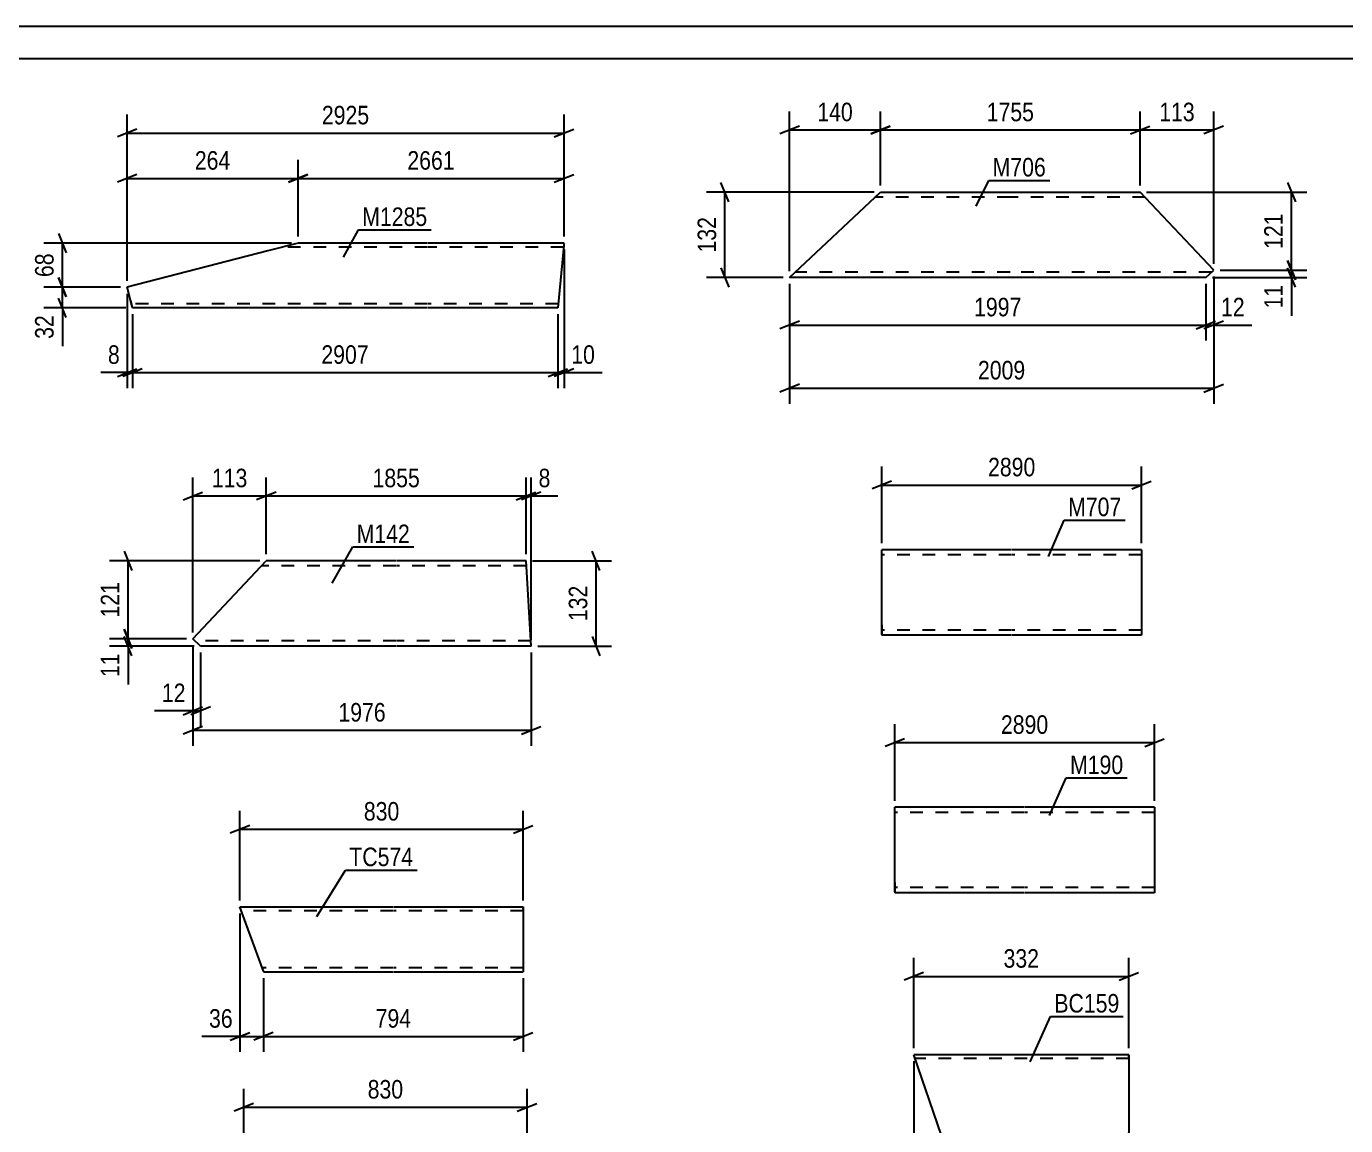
# Model space of a CAD drawing. Header units: millimetres. Extents: x 0 to 594, y 0 to 420.
# Drawn here: x 174.6 to 378.3, y 250.2 to 420 of the extents above; entities that cross this region are included whole.
import ezdxf

# ---------------------------------------------------------------- set-up
doc = ezdxf.new("R2010")
doc.units = ezdxf.units.MM
doc.linetypes.add('DXK_LINE_DOT2', pattern=[3.9198, 1.9599, -1.9599])
doc.styles.add('Arial Narrow', font='ARIALN.TTF', dxfattribs={"height": 0.2})

# ---------------------------------------------------------------- blocks, each defined once
blk = doc.blocks.new('Unknown-392021998-1163')
at = {"color": 5, "linetype": 'Continuous'}
for p, q in [((594, 420), (0, 420)), ((589, 415), (5, 415))]:
    blk.add_line(p, q, dxfattribs=at)
blk = doc.blocks.new('Part-392021998-31329 - 31328')
at = {"color": 2, "linetype": 'Continuous'}
for p, q in [((211.9, 385.31), (190.15, 379.69)), ((216.55, 386.51), (211.9, 385.31)), ((236.55, 386.51), (216.55, 386.51)), ((257.62, 386.51), (236.65, 386.51)), ((257.58, 386.15), (256.65, 376.51)), ((257.61, 386.41), (257.58, 386.15)), ((257.62, 386.51), (257.61, 386.41)), ((190.66, 377.71), (190.15, 379.69)), ((190.94, 376.6), (190.66, 377.71)), ((190.97, 376.51), (190.94, 376.6)), ((236.55, 376.51), (190.97, 376.51)), ((256.65, 376.51), (236.65, 376.51))]:
    blk.add_line(p, q, dxfattribs=at)
at = {"color": 7, "linetype": 'DXK_LINE_DOT2'}
for p, q in [((216.55, 386.51), (213.68, 385.76)), ((236.55, 385.91), (214.22, 385.91)), ((257.56, 385.91), (236.65, 385.91)), ((190.66, 377.71), (190.88, 376.86)), ((236.55, 377.11), (190.81, 377.11)), ((256.71, 377.11), (236.65, 377.11))]:
    blk.add_line(p, q, dxfattribs=at)
blk = doc.blocks.new('Part-392021998-16021 - 16020')
at = {"color": 2, "linetype": 'Continuous'}
for p, q in [((344.84, 261.11), (311.63, 261.11)), ((315.9, 248.65), (311.63, 261.11)), ((344.84, 261.11), (344.84, 261.02)), ((344.84, 261.02), (344.84, 260.76)), ((344.84, 260.76), (344.84, 259.91)), ((344.84, 259.91), (344.84, 249.11)), ((316.12, 248), (315.9, 248.65)), ((344.84, 247.91), (344.84, 249.11)), ((316.12, 248), (316.15, 247.91)), ((316.15, 247.91), (344.84, 247.91))]:
    blk.add_line(p, q, dxfattribs=at)
at = {"color": 7, "linetype": 'DXK_LINE_DOT2'}
for p, q in [((344.84, 260.76), (344.84, 261.11)), ((344.84, 260.51), (311.83, 260.51)), ((344.84, 260.34), (344.84, 259.91)), ((315.9, 248.65), (316.03, 248.26)), ((344.84, 248.51), (344.84, 249.11)), ((344.84, 248.51), (315.95, 248.51)), ((344.84, 247.91), (344.84, 248))]:
    blk.add_line(p, q, dxfattribs=at)
blk = doc.blocks.new('Part-392021998-31692 - 31691')
at = {"color": 2, "linetype": 'Continuous'}
for p, q in [((211.19, 274.03), (207.58, 283.94)), ((207.58, 283.94), (231.22, 283.94)), ((231.32, 283.94), (251.32, 283.94)), ((251.32, 283.94), (251.32, 283.84)), ((251.32, 283.84), (251.32, 273.94)), ((211.19, 274.03), (211.22, 273.94)), ((211.22, 273.94), (231.22, 273.94)), ((231.32, 273.94), (251.32, 273.94))]:
    blk.add_line(p, q, dxfattribs=at)
at = {"color": 7, "linetype": 'DXK_LINE_DOT2'}
for p, q in [((231.22, 283.34), (207.8, 283.34)), ((251.32, 283.34), (231.32, 283.34)), ((251.32, 283.58), (251.32, 283.94)), ((231.22, 274.54), (211, 274.54)), ((251.32, 274.54), (231.32, 274.54))]:
    blk.add_line(p, q, dxfattribs=at)
blk = doc.blocks.new('Part-392021998-12063 - 12062')
at = {"color": 2, "linetype": 'Continuous'}
for p, q in [((328.69, 299.34), (308.69, 299.34)), ((308.69, 287.74), (308.69, 299.34)), ((348.79, 299.34), (328.79, 299.34)), ((348.79, 299.34), (348.79, 286.14)), ((308.69, 287.74), (308.69, 286.14)), ((328.69, 286.14), (308.69, 286.14)), ((348.79, 286.14), (328.79, 286.14))]:
    blk.add_line(p, q, dxfattribs=at)
at = {"color": 7, "linetype": 'DXK_LINE_DOT2'}
for p, q in [((328.69, 298.54), (308.69, 298.54)), ((348.79, 298.54), (328.79, 298.54)), ((308.69, 286.26), (308.69, 287.74)), ((308.69, 286.94), (308.69, 287)), ((328.69, 286.94), (308.69, 286.94)), ((348.79, 286.94), (328.79, 286.94)), ((348.79, 286.94), (348.79, 287))]:
    blk.add_line(p, q, dxfattribs=at)
blk = doc.blocks.new('Part-392021998-12182 - 12181')
at = {"color": 2, "linetype": 'Continuous'}
for p, q in [((326.71, 339.13), (306.71, 339.13)), ((306.71, 327.53), (306.71, 339.13)), ((346.81, 339.13), (326.81, 339.13)), ((346.81, 339.13), (346.81, 325.93)), ((306.71, 327.53), (306.71, 325.93)), ((326.71, 325.93), (306.71, 325.93)), ((346.81, 325.93), (326.81, 325.93))]:
    blk.add_line(p, q, dxfattribs=at)
at = {"color": 7, "linetype": 'DXK_LINE_DOT2'}
for p, q in [((326.71, 338.33), (306.71, 338.33)), ((346.81, 338.33), (326.81, 338.33)), ((306.71, 326.05), (306.71, 327.53)), ((306.71, 326.73), (306.71, 326.79)), ((326.71, 326.73), (306.71, 326.73)), ((346.81, 326.73), (326.81, 326.73)), ((346.81, 326.73), (346.81, 326.79))]:
    blk.add_line(p, q, dxfattribs=at)
blk = doc.blocks.new('Part-392021998-12190 - 12189')
at = {"color": 2, "linetype": 'Continuous'}
for p, q in [((292.46, 381.2), (306.49, 394.4)), ((306.49, 394.4), (326.49, 394.4)), ((326.59, 394.4), (346.59, 394.4)), ((357.94, 382.33), (346.59, 394.4)), ((326.49, 381.2), (292.46, 381.2)), ((356.74, 381.2), (326.59, 381.2)), ((356.74, 381.2), (357.94, 382.33))]:
    blk.add_line(p, q, dxfattribs=at)
at = {"color": 7, "linetype": 'DXK_LINE_DOT2'}
for p, q in [((326.49, 393.6), (305.64, 393.6)), ((347.35, 393.6), (326.59, 393.6)), ((293.31, 382), (293.37, 382.06)), ((326.49, 382), (293.31, 382)), ((357.59, 382), (326.59, 382))]:
    blk.add_line(p, q, dxfattribs=at)
blk = doc.blocks.new('Part-392021998-29976 - 29975')
at = {"color": 2, "linetype": 'Continuous'}
for p, q in [((200.3, 325.37), (211.65, 337.44)), ((231.65, 337.44), (211.65, 337.44)), ((251.75, 337.44), (231.75, 337.44)), ((252.56, 324.24), (251.75, 337.44)), ((201.51, 324.24), (200.3, 325.37)), ((231.65, 324.24), (201.51, 324.24)), ((252.56, 324.24), (231.75, 324.24))]:
    blk.add_line(p, q, dxfattribs=at)
at = {"color": 7, "linetype": 'DXK_LINE_DOT2'}
for p, q in [((231.65, 336.64), (210.9, 336.64)), ((251.8, 336.64), (231.75, 336.64)), ((231.65, 325.04), (200.66, 325.04)), ((252.52, 325.04), (231.75, 325.04)), ((252.52, 325.04), (252.51, 325.1))]:
    blk.add_line(p, q, dxfattribs=at)
blk = doc.blocks.new('StraightDimension-392021998-31457 - 31328')
at = {"color": 7, "linetype": 'Continuous'}
for p, q in [((216.55, 387.51), (216.55, 399.36)), ((257.62, 387.51), (257.62, 399.36)), ((218.05, 397.11), (215.05, 395.91)), ((216.55, 396.51), (257.62, 396.51)), ((256.12, 395.91), (259.12, 397.11))]:
    blk.add_line(p, q, dxfattribs=at)
at = {"color": 0}
blk.add_wipeout([(241.34, 397.26), (241.34, 401.46), (232.83, 401.46), (232.83, 397.26)], dxfattribs=at)
at = {"color": 3, "style": 'Arial Narrow'}
blk.add_text('2661', height=2.863, dxfattribs=at).set_placement((233.43, 397.86))
blk = doc.blocks.new('StraightDimension-392021998-31353 - 31328')
at = {"color": 7, "linetype": 'Continuous'}
for p, q in [((179.55, 388.01), (180.75, 385.01)), ((215.55, 386.51), (177.3, 386.51)), ((180.15, 379.69), (180.15, 386.51)), ((180.75, 378.19), (179.55, 381.19)), ((189.15, 379.69), (177.3, 379.69))]:
    blk.add_line(p, q, dxfattribs=at)
at = {"color": 0}
blk.add_wipeout([(179.4, 385.53), (175.2, 385.53), (175.2, 380.67), (179.4, 380.67)], dxfattribs=at)
at = {"color": 3, "style": 'Arial Narrow'}
blk.add_text('68', height=2.863, rotation=90.0002, dxfattribs=at).set_placement((178.8, 381.27))
blk = doc.blocks.new('StraightDimension-392021998-31458 - 31328')
at = {"color": 7, "linetype": 'Continuous'}
for p, q in [((190.15, 380.69), (190.15, 399.36)), ((216.55, 387.51), (216.55, 399.36)), ((191.65, 397.11), (188.65, 395.91)), ((190.15, 396.51), (216.55, 396.51)), ((215.05, 395.91), (218.05, 397.11))]:
    blk.add_line(p, q, dxfattribs=at)
at = {"color": 0}
blk.add_wipeout([(206.69, 397.26), (206.69, 401.46), (200.01, 401.46), (200.01, 397.26)], dxfattribs=at)
at = {"color": 3, "style": 'Arial Narrow'}
blk.add_text('264', height=2.863, dxfattribs=at).set_placement((200.61, 397.86))
blk = doc.blocks.new('StraightDimension-392021998-31354 - 31328')
at = {"color": 7, "linetype": 'Continuous'}
for p, q in [((179.55, 381.19), (180.75, 378.19)), ((189.15, 379.69), (177.3, 379.69)), ((180.15, 376.51), (180.15, 379.69)), ((180.75, 375.01), (179.55, 378.01)), ((189.97, 376.51), (177.3, 376.51))]:
    blk.add_line(p, q, dxfattribs=at)
at = {"color": 0}
blk.add_wipeout([(179.4, 375.98), (175.2, 375.98), (175.2, 371.12), (179.4, 371.12)], dxfattribs=at)
at = {"color": 7, "linetype": 'Continuous'}
blk.add_line((180.15, 376.51), (180.15, 370.6), dxfattribs=at)
blk.add_line((180.15, 376.51), (180.15, 370.6), dxfattribs=at)
at = {"color": 3, "style": 'Arial Narrow'}
blk.add_text('32', height=2.863, rotation=90.0002, dxfattribs=at).set_placement((178.8, 371.72))
blk = doc.blocks.new('StraightDimension-392021998-31532 - 31328')
at = {"color": 7, "linetype": 'Continuous'}
for p, q in [((257.62, 385.51), (257.62, 364.11)), ((256.65, 375.51), (256.65, 364.11)), ((255.15, 365.91), (258.15, 367.11)), ((259.12, 367.11), (256.12, 365.91)), ((256.65, 366.51), (257.62, 366.51))]:
    blk.add_line(p, q, dxfattribs=at)
at = {"color": 0}
blk.add_wipeout([(263, 367.26), (263, 371.46), (258.14, 371.46), (258.14, 367.26)], dxfattribs=at)
at = {"color": 7, "linetype": 'Continuous'}
blk.add_line((257.62, 366.51), (263.52, 366.51), dxfattribs=at)
blk.add_line((257.62, 366.51), (263.52, 366.51), dxfattribs=at)
at = {"color": 3, "style": 'Arial Narrow'}
blk.add_text('10', height=2.863, dxfattribs=at).set_placement((258.74, 367.86))
blk = doc.blocks.new('StraightDimension-392021998-31533 - 31328')
at = {"color": 7, "linetype": 'Continuous'}
for p, q in [((190.97, 375.51), (190.97, 364.11)), ((256.65, 375.51), (256.65, 364.11)), ((192.47, 367.11), (189.47, 365.91)), ((255.15, 365.91), (258.15, 367.11)), ((190.97, 366.51), (256.65, 366.51))]:
    blk.add_line(p, q, dxfattribs=at)
at = {"color": 0}
blk.add_wipeout([(228.07, 367.26), (228.07, 371.46), (219.55, 371.46), (219.55, 367.26)], dxfattribs=at)
at = {"color": 3, "style": 'Arial Narrow'}
blk.add_text('2907', height=2.863, dxfattribs=at).set_placement((220.15, 367.86))
blk = doc.blocks.new('StraightDimension-392021998-31534 - 31328')
at = {"color": 7, "linetype": 'Continuous'}
for p, q in [((190.15, 378.69), (190.15, 364.11)), ((190.97, 375.51), (190.97, 364.11)), ((188.65, 365.91), (191.65, 367.11)), ((192.47, 367.11), (189.47, 365.91)), ((190.15, 366.51), (190.97, 366.51))]:
    blk.add_line(p, q, dxfattribs=at)
at = {"color": 0}
blk.add_wipeout([(189.62, 367.26), (189.62, 371.46), (186.59, 371.46), (186.59, 367.26)], dxfattribs=at)
at = {"color": 7, "linetype": 'Continuous'}
blk.add_line((190.15, 366.51), (186.07, 366.51), dxfattribs=at)
blk.add_line((190.15, 366.51), (186.07, 366.51), dxfattribs=at)
at = {"color": 3, "style": 'Arial Narrow'}
blk.add_text('8', height=2.86, dxfattribs=at).set_placement((187.19, 367.86))
blk = doc.blocks.new('StraightDimension-392021998-31577 - 31328')
at = {"color": 7, "linetype": 'Continuous'}
for p, q in [((190.15, 380.69), (190.15, 406.36)), ((257.62, 387.51), (257.62, 406.36)), ((191.65, 404.11), (188.65, 402.91)), ((190.15, 403.51), (257.62, 403.51)), ((256.12, 402.91), (259.12, 404.11))]:
    blk.add_line(p, q, dxfattribs=at)
at = {"color": 0}
blk.add_wipeout([(228.14, 404.26), (228.14, 408.46), (219.63, 408.46), (219.63, 404.26)], dxfattribs=at)
at = {"color": 3, "style": 'Arial Narrow'}
blk.add_text('2925', height=2.863, dxfattribs=at).set_placement((220.23, 404.86))
blk = doc.blocks.new('StraightDimension-392021998-31882 - 31675')
at = {"color": 7, "linetype": 'Continuous'}
for p, q in [((208.17, 243.99), (208.17, 255.84)), ((251.91, 243.99), (251.91, 255.84)), ((209.67, 253.59), (206.67, 252.39)), ((208.17, 252.99), (251.91, 252.99)), ((250.41, 252.39), (253.41, 253.59))]:
    blk.add_line(p, q, dxfattribs=at)
at = {"color": 0}
blk.add_wipeout([(233.38, 253.74), (233.38, 257.94), (226.7, 257.94), (226.7, 253.74)], dxfattribs=at)
at = {"color": 3, "style": 'Arial Narrow'}
blk.add_text('830', height=2.863, dxfattribs=at).set_placement((227.3, 254.34))
blk = doc.blocks.new('StraightDimension-392021998-16033 - 16020')
at = {"color": 7, "linetype": 'Continuous'}
for p, q in [((311.63, 262.11), (311.63, 276.06)), ((344.84, 262.11), (344.84, 276.06)), ((313.13, 273.81), (310.13, 272.61)), ((311.63, 273.21), (344.84, 273.21)), ((343.34, 272.61), (346.34, 273.81))]:
    blk.add_line(p, q, dxfattribs=at)
at = {"color": 0}
blk.add_wipeout([(331.58, 273.96), (331.58, 278.16), (324.89, 278.16), (324.89, 273.96)], dxfattribs=at)
at = {"color": 3, "style": 'Arial Narrow'}
blk.add_text('332', height=2.863, dxfattribs=at).set_placement((325.49, 274.56))
blk = doc.blocks.new('StraightDimension-392021998-16107 - 16020')
at = {"color": 7, "linetype": 'Continuous'}
for p, q in [((311.63, 260.11), (311.63, 233.99)), ((316.15, 246.91), (316.15, 233.99)), ((310.13, 235.79), (313.13, 236.99)), ((311.63, 236.39), (316.15, 236.39)), ((317.65, 236.99), (314.65, 235.79))]:
    blk.add_line(p, q, dxfattribs=at)
at = {"color": 0}
blk.add_wipeout([(311.1, 237.14), (311.1, 241.34), (306.25, 241.34), (306.25, 237.14)], dxfattribs=at)
at = {"color": 7, "linetype": 'Continuous'}
blk.add_line((311.63, 236.39), (305.72, 236.39), dxfattribs=at)
blk.add_line((311.63, 236.39), (305.72, 236.39), dxfattribs=at)
at = {"color": 3, "style": 'Arial Narrow'}
blk.add_text('45', height=2.863, dxfattribs=at).set_placement((306.85, 237.74))
blk = doc.blocks.new('StraightDimension-392021998-31820 - 31691')
at = {"color": 7, "linetype": 'Continuous'}
for p, q in [((207.58, 284.94), (207.58, 298.79)), ((251.32, 284.94), (251.32, 298.79)), ((209.08, 296.54), (206.08, 295.34)), ((207.58, 295.94), (251.32, 295.94)), ((249.82, 295.34), (252.82, 296.54))]:
    blk.add_line(p, q, dxfattribs=at)
at = {"color": 0}
blk.add_wipeout([(232.8, 296.69), (232.8, 300.89), (226.11, 300.89), (226.11, 296.69)], dxfattribs=at)
at = {"color": 3, "style": 'Arial Narrow'}
blk.add_text('830', height=2.863, dxfattribs=at).set_placement((226.71, 297.29))
blk = doc.blocks.new('StraightDimension-392021998-31837 - 31691')
at = {"color": 7, "linetype": 'Continuous'}
for p, q in [((211.22, 272.94), (211.22, 261.54)), ((251.32, 272.94), (251.32, 261.54)), ((212.72, 264.54), (209.72, 263.34)), ((211.22, 263.94), (251.32, 263.94)), ((249.82, 263.34), (252.82, 264.54))]:
    blk.add_line(p, q, dxfattribs=at)
at = {"color": 0}
blk.add_wipeout([(234.62, 264.69), (234.62, 268.89), (227.93, 268.89), (227.93, 264.69)], dxfattribs=at)
at = {"color": 3, "style": 'Arial Narrow'}
blk.add_text('794', height=2.863, dxfattribs=at).set_placement((228.53, 265.29))
blk = doc.blocks.new('StraightDimension-392021998-31838 - 31691')
at = {"color": 7, "linetype": 'Continuous'}
for p, q in [((207.58, 282.94), (207.58, 261.54)), ((211.22, 272.94), (211.22, 261.54)), ((206.08, 263.34), (209.08, 264.54)), ((207.58, 263.94), (211.22, 263.94)), ((212.72, 264.54), (209.72, 263.34))]:
    blk.add_line(p, q, dxfattribs=at)
at = {"color": 0}
blk.add_wipeout([(207.06, 264.69), (207.06, 268.89), (202.2, 268.89), (202.2, 264.69)], dxfattribs=at)
at = {"color": 7, "linetype": 'Continuous'}
blk.add_line((207.58, 263.94), (201.68, 263.94), dxfattribs=at)
blk.add_line((207.58, 263.94), (201.68, 263.94), dxfattribs=at)
at = {"color": 3, "style": 'Arial Narrow'}
blk.add_text('36', height=2.863, dxfattribs=at).set_placement((202.8, 265.29))
blk = doc.blocks.new('StraightDimension-392021998-12649 - 12062')
at = {"color": 7, "linetype": 'Continuous'}
for p, q in [((308.69, 300.34), (308.69, 312.19)), ((348.79, 300.34), (348.79, 312.19)), ((310.19, 309.94), (307.19, 308.74)), ((347.29, 308.74), (350.29, 309.94)), ((308.69, 309.34), (348.79, 309.34))]:
    blk.add_line(p, q, dxfattribs=at)
at = {"color": 0}
blk.add_wipeout([(333, 310.09), (333, 314.29), (324.49, 314.29), (324.49, 310.09)], dxfattribs=at)
at = {"color": 3, "style": 'Arial Narrow'}
blk.add_text('2890', height=2.863, dxfattribs=at).set_placement((325.09, 310.69))
blk = doc.blocks.new('StraightDimension-392021998-12887 - 12181')
at = {"color": 7, "linetype": 'Continuous'}
for p, q in [((306.71, 340.13), (306.71, 351.98)), ((346.81, 340.13), (346.81, 351.98)), ((308.21, 349.73), (305.21, 348.53)), ((306.71, 349.13), (346.81, 349.13)), ((345.31, 348.53), (348.31, 349.73))]:
    blk.add_line(p, q, dxfattribs=at)
at = {"color": 0}
blk.add_wipeout([(331.02, 349.88), (331.02, 354.08), (322.5, 354.08), (322.5, 349.88)], dxfattribs=at)
at = {"color": 3, "style": 'Arial Narrow'}
blk.add_text('2890', height=2.863, dxfattribs=at).set_placement((323.1, 350.48))
blk = doc.blocks.new('StraightDimension-392021998-15872 - 12189')
at = {"color": 7, "linetype": 'Continuous'}
for p, q in [((369.35, 383.83), (370.55, 380.83)), ((357.74, 381.2), (372.35, 381.2)), ((358.94, 382.33), (372.35, 382.33)), ((370.55, 379.7), (369.35, 382.7)), ((369.95, 381.2), (369.95, 382.33))]:
    blk.add_line(p, q, dxfattribs=at)
at = {"color": 0}
blk.add_wipeout([(369.2, 380.67), (365, 380.67), (365, 375.82), (369.2, 375.82)], dxfattribs=at)
at = {"color": 7, "linetype": 'Continuous'}
blk.add_line((369.95, 381.2), (369.95, 375.29), dxfattribs=at)
blk.add_line((369.95, 381.2), (369.95, 375.29), dxfattribs=at)
at = {"color": 3, "style": 'Arial Narrow'}
blk.add_text('11', height=2.863, rotation=90.0002, dxfattribs=at).set_placement((368.6, 376.42))
blk = doc.blocks.new('StraightDimension-392021998-12911 - 12189')
at = {"color": 7, "linetype": 'Continuous'}
for p, q in [((283.06, 392.9), (281.86, 395.9)), ((305.49, 394.4), (279.61, 394.4)), ((282.46, 381.2), (282.46, 394.4)), ((291.46, 381.2), (279.61, 381.2)), ((281.86, 382.7), (283.06, 379.7))]:
    blk.add_line(p, q, dxfattribs=at)
at = {"color": 0}
blk.add_wipeout([(281.71, 391.14), (277.51, 391.14), (277.51, 384.46), (281.71, 384.46)], dxfattribs=at)
at = {"color": 3, "style": 'Arial Narrow'}
blk.add_text('132', height=2.863, rotation=90.0002, dxfattribs=at).set_placement((281.11, 385.06))
blk = doc.blocks.new('StraightDimension-392021998-20499 - 12189')
at = {"color": 7, "linetype": 'Continuous'}
for p, q in [((306.49, 395.4), (306.49, 406.84)), ((346.59, 395.4), (346.59, 406.84)), ((307.99, 404.59), (304.99, 403.39)), ((306.49, 403.99), (346.59, 403.99)), ((345.09, 403.39), (348.09, 404.59))]:
    blk.add_line(p, q, dxfattribs=at)
at = {"color": 0}
blk.add_wipeout([(330.8, 404.74), (330.8, 408.94), (322.29, 408.94), (322.29, 404.74)], dxfattribs=at)
at = {"color": 3, "style": 'Arial Narrow'}
blk.add_text('1755', height=2.863, dxfattribs=at).set_placement((322.89, 405.34))
blk = doc.blocks.new('StraightDimension-392021998-12917 - 12189')
at = {"color": 7, "linetype": 'Continuous'}
for p, q in [((357.94, 381.33), (357.94, 361.7)), ((292.46, 380.2), (292.46, 361.7)), ((293.96, 364.7), (290.96, 363.5)), ((356.44, 363.5), (359.44, 364.7)), ((292.46, 364.1), (357.94, 364.1))]:
    blk.add_line(p, q, dxfattribs=at)
at = {"color": 0}
blk.add_wipeout([(329.46, 364.85), (329.46, 369.05), (320.94, 369.05), (320.94, 364.85)], dxfattribs=at)
at = {"color": 3, "style": 'Arial Narrow'}
blk.add_text('2009', height=2.863, dxfattribs=at).set_placement((321.54, 365.45))
blk = doc.blocks.new('StraightDimension-392021998-20500 - 12189')
at = {"color": 7, "linetype": 'Continuous'}
for p, q in [((292.46, 382.2), (292.46, 406.84)), ((306.49, 395.4), (306.49, 406.84)), ((293.96, 404.59), (290.96, 403.39)), ((292.46, 403.99), (306.49, 403.99)), ((304.99, 403.39), (307.99, 404.59))]:
    blk.add_line(p, q, dxfattribs=at)
at = {"color": 0}
blk.add_wipeout([(302.82, 404.74), (302.82, 408.94), (296.13, 408.94), (296.13, 404.74)], dxfattribs=at)
at = {"color": 3, "style": 'Arial Narrow'}
blk.add_text('140', height=2.863, dxfattribs=at).set_placement((296.73, 405.34))
blk = doc.blocks.new('StraightDimension-392021998-15871 - 12189')
at = {"color": 7, "linetype": 'Continuous'}
for p, q in [((369.35, 395.9), (370.55, 392.9)), ((347.59, 394.4), (372.35, 394.4)), ((369.95, 382.33), (369.95, 394.4)), ((370.55, 380.83), (369.35, 383.83)), ((358.94, 382.33), (372.35, 382.33))]:
    blk.add_line(p, q, dxfattribs=at)
at = {"color": 0}
blk.add_wipeout([(369.2, 391.71), (365, 391.71), (365, 385.02), (369.2, 385.02)], dxfattribs=at)
at = {"color": 3, "style": 'Arial Narrow'}
blk.add_text('121', height=2.863, rotation=90.0002, dxfattribs=at).set_placement((368.6, 385.62))
blk = doc.blocks.new('StraightDimension-392021998-20498 - 12189')
at = {"color": 7, "linetype": 'Continuous'}
for p, q in [((346.59, 395.4), (346.59, 406.84)), ((357.94, 383.33), (357.94, 406.84)), ((345.09, 403.39), (348.09, 404.59)), ((346.59, 403.99), (357.94, 403.99)), ((359.44, 404.59), (356.44, 403.39))]:
    blk.add_line(p, q, dxfattribs=at)
at = {"color": 0}
blk.add_wipeout([(355.61, 404.74), (355.61, 408.94), (348.93, 408.94), (348.93, 404.74)], dxfattribs=at)
at = {"color": 3, "style": 'Arial Narrow'}
blk.add_text('113', height=2.863, dxfattribs=at).set_placement((349.53, 405.34))
blk = doc.blocks.new('StraightDimension-392021998-24119 - 12189')
at = {"color": 7, "linetype": 'Continuous'}
for p, q in [((357.94, 381.33), (357.94, 371.45)), ((356.74, 380.2), (356.74, 371.45)), ((355.24, 373.25), (358.24, 374.45)), ((359.44, 374.45), (356.44, 373.25)), ((356.74, 373.85), (357.94, 373.85))]:
    blk.add_line(p, q, dxfattribs=at)
at = {"color": 0}
blk.add_wipeout([(363.32, 374.6), (363.32, 378.8), (358.47, 378.8), (358.47, 374.6)], dxfattribs=at)
at = {"color": 7, "linetype": 'Continuous'}
blk.add_line((357.94, 373.85), (363.85, 373.85), dxfattribs=at)
blk.add_line((357.94, 373.85), (363.85, 373.85), dxfattribs=at)
at = {"color": 3, "style": 'Arial Narrow'}
blk.add_text('12', height=2.863, dxfattribs=at).set_placement((359.07, 375.2))
blk = doc.blocks.new('StraightDimension-392021998-24120 - 12189')
at = {"color": 7, "linetype": 'Continuous'}
for p, q in [((292.46, 380.2), (292.46, 371.45)), ((356.74, 380.2), (356.74, 371.45)), ((293.96, 374.45), (290.96, 373.25)), ((292.46, 373.85), (356.74, 373.85)), ((355.24, 373.25), (358.24, 374.45))]:
    blk.add_line(p, q, dxfattribs=at)
at = {"color": 0}
blk.add_wipeout([(328.86, 374.6), (328.86, 378.8), (320.34, 378.8), (320.34, 374.6)], dxfattribs=at)
at = {"color": 3, "style": 'Arial Narrow'}
blk.add_text('1997', height=2.863, dxfattribs=at).set_placement((320.94, 375.2))
blk = doc.blocks.new('StraightDimension-392021998-30221 - 29975')
at = {"color": 7, "linetype": 'Continuous'}
for p, q in [((263.16, 335.94), (261.96, 338.94)), ((252.75, 337.44), (264.96, 337.44)), ((262.56, 324.24), (262.56, 337.44)), ((253.56, 324.24), (264.96, 324.24)), ((261.96, 325.74), (263.16, 322.74))]:
    blk.add_line(p, q, dxfattribs=at)
at = {"color": 0}
blk.add_wipeout([(261.81, 334.18), (257.61, 334.18), (257.61, 327.49), (261.81, 327.49)], dxfattribs=at)
at = {"color": 3, "style": 'Arial Narrow'}
blk.add_text('132', height=2.863, rotation=90.0002, dxfattribs=at).set_placement((261.21, 328.1))
blk = doc.blocks.new('StraightDimension-392021998-31590 - 29975')
at = {"color": 7, "linetype": 'Continuous'}
for p, q in [((189.7, 338.94), (190.9, 335.94)), ((210.65, 337.44), (187.45, 337.44)), ((190.3, 325.37), (190.3, 337.44)), ((190.9, 323.87), (189.7, 326.87)), ((199.3, 325.37), (187.45, 325.37))]:
    blk.add_line(p, q, dxfattribs=at)
at = {"color": 0}
blk.add_wipeout([(189.55, 334.75), (185.35, 334.75), (185.35, 328.06), (189.55, 328.06)], dxfattribs=at)
at = {"color": 3, "style": 'Arial Narrow'}
blk.add_text('121', height=2.863, rotation=90.0002, dxfattribs=at).set_placement((188.95, 328.66))
blk = doc.blocks.new('StraightDimension-392021998-30209 - 29975')
at = {"color": 7, "linetype": 'Continuous'}
for p, q in [((200.3, 324.37), (200.3, 311.84)), ((201.51, 323.24), (201.51, 311.84)), ((198.8, 313.64), (201.8, 314.84)), ((203.01, 314.84), (200.01, 313.64)), ((200.3, 314.24), (201.51, 314.24))]:
    blk.add_line(p, q, dxfattribs=at)
at = {"color": 0}
blk.add_wipeout([(199.78, 314.99), (199.78, 319.19), (194.92, 319.19), (194.92, 314.99)], dxfattribs=at)
at = {"color": 7, "linetype": 'Continuous'}
blk.add_line((200.3, 314.24), (194.4, 314.24), dxfattribs=at)
blk.add_line((200.3, 314.24), (194.4, 314.24), dxfattribs=at)
at = {"color": 3, "style": 'Arial Narrow'}
blk.add_text('12', height=2.863, dxfattribs=at).set_placement((195.52, 315.59))
blk = doc.blocks.new('StraightDimension-392021998-31631 - 29975')
at = {"color": 7, "linetype": 'Continuous'}
for p, q in [((251.75, 338.44), (251.75, 350.29)), ((252.56, 325.24), (252.56, 350.29)), ((250.25, 346.84), (253.25, 348.04)), ((254.06, 348.04), (251.06, 346.84)), ((251.75, 347.44), (252.56, 347.44))]:
    blk.add_line(p, q, dxfattribs=at)
at = {"color": 0}
blk.add_wipeout([(256.12, 348.19), (256.12, 352.39), (253.09, 352.39), (253.09, 348.19)], dxfattribs=at)
at = {"color": 7, "linetype": 'Continuous'}
blk.add_line((252.56, 347.44), (256.64, 347.44), dxfattribs=at)
blk.add_line((252.56, 347.44), (256.64, 347.44), dxfattribs=at)
at = {"color": 3, "style": 'Arial Narrow'}
blk.add_text('8', height=2.86, dxfattribs=at).set_placement((253.69, 348.79))
blk = doc.blocks.new('StraightDimension-392021998-31591 - 29975')
at = {"color": 7, "linetype": 'Continuous'}
for p, q in [((189.7, 326.87), (190.9, 323.87)), ((199.3, 325.37), (187.45, 325.37)), ((200.51, 324.24), (187.45, 324.24)), ((190.9, 322.74), (189.7, 325.74)), ((190.3, 324.24), (190.3, 325.37))]:
    blk.add_line(p, q, dxfattribs=at)
at = {"color": 0}
blk.add_wipeout([(189.55, 323.71), (185.35, 323.71), (185.35, 318.86), (189.55, 318.86)], dxfattribs=at)
at = {"color": 7, "linetype": 'Continuous'}
blk.add_line((190.3, 324.24), (190.3, 318.33), dxfattribs=at)
blk.add_line((190.3, 324.24), (190.3, 318.33), dxfattribs=at)
at = {"color": 3, "style": 'Arial Narrow'}
blk.add_text('11', height=2.863, rotation=90.0002, dxfattribs=at).set_placement((188.95, 319.46))
blk = doc.blocks.new('StraightDimension-392021998-31632 - 29975')
at = {"color": 7, "linetype": 'Continuous'}
for p, q in [((211.65, 338.44), (211.65, 350.29)), ((251.75, 338.44), (251.75, 350.29)), ((213.15, 348.04), (210.15, 346.84)), ((211.65, 347.44), (251.75, 347.44)), ((250.25, 346.84), (253.25, 348.04))]:
    blk.add_line(p, q, dxfattribs=at)
at = {"color": 0}
blk.add_wipeout([(235.96, 348.19), (235.96, 352.39), (227.45, 352.39), (227.45, 348.19)], dxfattribs=at)
at = {"color": 3, "style": 'Arial Narrow'}
blk.add_text('1855', height=2.863, dxfattribs=at).set_placement((228.05, 348.79))
blk = doc.blocks.new('StraightDimension-392021998-30227 - 29975')
at = {"color": 7, "linetype": 'Continuous'}
for p, q in [((200.3, 324.37), (200.3, 308.84)), ((252.56, 323.24), (252.56, 308.84)), ((201.8, 311.84), (198.8, 310.64)), ((251.06, 310.64), (254.06, 311.84)), ((200.3, 311.24), (252.56, 311.24))]:
    blk.add_line(p, q, dxfattribs=at)
at = {"color": 0}
blk.add_wipeout([(230.69, 311.99), (230.69, 316.19), (222.18, 316.19), (222.18, 311.99)], dxfattribs=at)
at = {"color": 3, "style": 'Arial Narrow'}
blk.add_text('1976', height=2.863, dxfattribs=at).set_placement((222.78, 312.59))
blk = doc.blocks.new('StraightDimension-392021998-31633 - 29975')
at = {"color": 7, "linetype": 'Continuous'}
for p, q in [((200.3, 326.37), (200.3, 350.29)), ((211.65, 338.44), (211.65, 350.29)), ((198.8, 346.84), (201.8, 348.04)), ((200.3, 347.44), (211.65, 347.44)), ((213.15, 348.04), (210.15, 346.84))]:
    blk.add_line(p, q, dxfattribs=at)
at = {"color": 0}
blk.add_wipeout([(209.32, 348.19), (209.32, 352.39), (202.64, 352.39), (202.64, 348.19)], dxfattribs=at)
at = {"color": 3, "style": 'Arial Narrow'}
blk.add_text('113', height=2.863, dxfattribs=at).set_placement((203.24, 348.79))
blk = doc.blocks.new('Mark-392021998-31570 - 31328')
at = {"color": 0}
blk.add_wipeout([(236.51, 389.16), (236.51, 392.16), (226.46, 392.16), (226.46, 389.16)], dxfattribs=at)
blk.add_wipeout([(236.51, 389.16), (236.51, 392.16), (226.46, 392.16), (226.46, 389.16)], dxfattribs=at)
at = {"color": 30, "linetype": 'Continuous'}
for p, q in [((223.57, 384.34), (225.86, 388.56)), ((225.86, 388.56), (237.11, 388.56))]:
    blk.add_line(p, q, dxfattribs=at)
at = {"color": 3, "style": 'Arial Narrow'}
blk.add_text('M1285', height=2.863, dxfattribs=at).set_placement((226.46, 389.16))
blk = doc.blocks.new('Mark-392021998-16025 - 16020')
at = {"color": 0}
blk.add_wipeout([(343.38, 267.63), (343.38, 270.63), (333.34, 270.63), (333.34, 267.63)], dxfattribs=at)
blk.add_wipeout([(343.38, 267.63), (343.38, 270.63), (333.34, 270.63), (333.34, 267.63)], dxfattribs=at)
at = {"color": 30, "linetype": 'Continuous'}
for p, q in [((329.58, 260.03), (332.74, 267.03)), ((332.74, 267.03), (343.98, 267.03))]:
    blk.add_line(p, q, dxfattribs=at)
at = {"color": 3, "style": 'Arial Narrow'}
blk.add_text('BC159', height=2.863, dxfattribs=at).set_placement((333.34, 267.63))
blk = doc.blocks.new('Mark-392021998-31697 - 31691')
at = {"color": 0}
blk.add_wipeout([(234.33, 290.25), (234.33, 293.25), (224.47, 293.25), (224.47, 290.25)], dxfattribs=at)
blk.add_wipeout([(234.33, 290.25), (234.33, 293.25), (224.47, 293.25), (224.47, 290.25)], dxfattribs=at)
at = {"color": 30, "linetype": 'Continuous'}
for p, q in [((219.43, 282.48), (223.87, 289.65)), ((223.87, 289.65), (234.93, 289.65))]:
    blk.add_line(p, q, dxfattribs=at)
at = {"color": 3, "style": 'Arial Narrow'}
blk.add_text('TC574', height=2.863, dxfattribs=at).set_placement((224.47, 290.25))
blk = doc.blocks.new('Mark-392021998-13226 - 12062')
at = {"color": 0}
blk.add_wipeout([(343.98, 304.47), (343.98, 307.47), (335.76, 307.47), (335.76, 304.47)], dxfattribs=at)
blk.add_wipeout([(343.98, 304.47), (343.98, 307.47), (335.76, 307.47), (335.76, 304.47)], dxfattribs=at)
at = {"color": 30, "linetype": 'Continuous'}
for p, q in [((332.58, 298.06), (335.16, 303.87)), ((335.16, 303.87), (344.58, 303.87))]:
    blk.add_line(p, q, dxfattribs=at)
at = {"color": 3, "style": 'Arial Narrow'}
blk.add_text('M190', height=2.863, dxfattribs=at).set_placement((335.76, 304.47))
blk = doc.blocks.new('Mark-392021998-13261 - 12181')
at = {"color": 0}
blk.add_wipeout([(343.68, 344.32), (343.68, 347.32), (335.46, 347.32), (335.46, 344.32)], dxfattribs=at)
blk.add_wipeout([(343.68, 344.32), (343.68, 347.32), (335.46, 347.32), (335.46, 344.32)], dxfattribs=at)
at = {"color": 30, "linetype": 'Continuous'}
for p, q in [((332.45, 338.08), (334.86, 343.72)), ((334.86, 343.72), (344.28, 343.72))]:
    blk.add_line(p, q, dxfattribs=at)
at = {"color": 3, "style": 'Arial Narrow'}
blk.add_text('M707', height=2.863, dxfattribs=at).set_placement((335.46, 344.32))
blk = doc.blocks.new('Mark-392021998-13264 - 12189')
at = {"color": 0}
blk.add_wipeout([(332.04, 396.81), (332.04, 399.81), (323.81, 399.81), (323.81, 396.81)], dxfattribs=at)
blk.add_wipeout([(332.04, 396.81), (332.04, 399.81), (323.81, 399.81), (323.81, 396.81)], dxfattribs=at)
at = {"color": 30, "linetype": 'Continuous'}
for p, q in [((321.24, 392.2), (323.21, 396.21)), ((323.21, 396.21), (332.64, 396.21))]:
    blk.add_line(p, q, dxfattribs=at)
at = {"color": 3, "style": 'Arial Narrow'}
blk.add_text('M706', height=2.863, dxfattribs=at).set_placement((323.81, 396.81))
blk = doc.blocks.new('Mark-392021998-30436 - 29975')
at = {"color": 0}
blk.add_wipeout([(233.82, 340.16), (233.82, 343.16), (225.6, 343.16), (225.6, 340.16)], dxfattribs=at)
blk.add_wipeout([(233.82, 340.16), (233.82, 343.16), (225.6, 343.16), (225.6, 340.16)], dxfattribs=at)
at = {"color": 30, "linetype": 'Continuous'}
for p, q in [((221.81, 333.96), (225, 339.56)), ((225, 339.56), (234.42, 339.56))]:
    blk.add_line(p, q, dxfattribs=at)
at = {"color": 3, "style": 'Arial Narrow'}
blk.add_text('M142', height=2.863, dxfattribs=at).set_placement((225.6, 340.16))

msp = doc.modelspace()

# ---------------------------------------------------------------- block references
for name in ['Unknown-392021998-1163', 'Part-392021998-12190 - 12189', 'Part-392021998-31329 - 31328', 'Part-392021998-12182 - 12181', 'Part-392021998-29976 - 29975', 'Part-392021998-12063 - 12062', 'Part-392021998-31692 - 31691', 'Part-392021998-16021 - 16020']:
    msp.add_blockref(name, (0, 0))

# ---------------------------------------------------------------- next in the draw order: block references
for name in ['StraightDimension-392021998-31457 - 31328', 'StraightDimension-392021998-12911 - 12189', 'StraightDimension-392021998-31532 - 31328', 'StraightDimension-392021998-15872 - 12189', 'StraightDimension-392021998-12887 - 12181', 'StraightDimension-392021998-31590 - 29975', 'StraightDimension-392021998-30221 - 29975', 'StraightDimension-392021998-12649 - 12062', 'StraightDimension-392021998-31820 - 31691', 'StraightDimension-392021998-16033 - 16020', 'StraightDimension-392021998-31837 - 31691', 'StraightDimension-392021998-16107 - 16020', 'StraightDimension-392021998-31882 - 31675']:
    msp.add_blockref(name, (0, 0))

# ---------------------------------------------------------------- next in the draw order: block references
for name in ['StraightDimension-392021998-20499 - 12189', 'StraightDimension-392021998-31353 - 31328', 'StraightDimension-392021998-12917 - 12189', 'StraightDimension-392021998-31631 - 29975', 'Mark-392021998-13261 - 12181', 'StraightDimension-392021998-30209 - 29975', 'Mark-392021998-13226 - 12062', 'Mark-392021998-31697 - 31691', 'StraightDimension-392021998-31838 - 31691', 'Mark-392021998-16025 - 16020']:
    msp.add_blockref(name, (0, 0))

# ---------------------------------------------------------------- next in the draw order: block references
for name in ['StraightDimension-392021998-20500 - 12189', 'StraightDimension-392021998-31458 - 31328', 'Mark-392021998-13264 - 12189', 'StraightDimension-392021998-15871 - 12189', 'StraightDimension-392021998-31632 - 29975', 'StraightDimension-392021998-31591 - 29975']:
    msp.add_blockref(name, (0, 0))

# ---------------------------------------------------------------- next in the draw order: block references
for name in ['StraightDimension-392021998-20498 - 12189', 'StraightDimension-392021998-31354 - 31328', 'StraightDimension-392021998-24119 - 12189', 'StraightDimension-392021998-31633 - 29975', 'Mark-392021998-30436 - 29975', 'StraightDimension-392021998-30227 - 29975']:
    msp.add_blockref(name, (0, 0))

# ---------------------------------------------------------------- next in the draw order: block references
for name in ['StraightDimension-392021998-31577 - 31328', 'StraightDimension-392021998-24120 - 12189', 'StraightDimension-392021998-31533 - 31328']:
    msp.add_blockref(name, (0, 0))

# ---------------------------------------------------------------- next in the draw order: block references
for name in ['Mark-392021998-31570 - 31328', 'StraightDimension-392021998-31534 - 31328']:
    msp.add_blockref(name, (0, 0))

doc.saveas('drawing.dxf')
